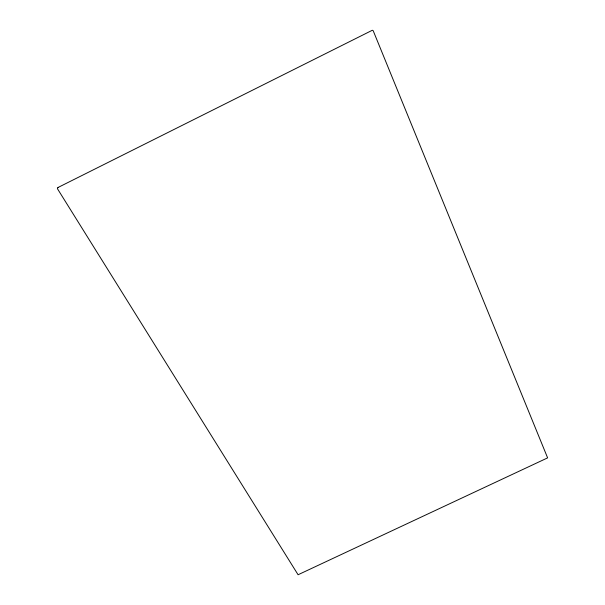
<?xml version="1.0" encoding="UTF-8"?>
<svg xmlns="http://www.w3.org/2000/svg" width="605" height="605" viewBox="0 0 605 605"><rect width="100%" height="100%" fill="white"/><g stroke="black" fill="none" stroke-linecap="round" stroke-linejoin="round"><path stroke-width="0.91" d="M57.936 187.527L57.384 188.631L298.084 574.75L547.616 457.872L373.172 30.681L372.34 30.25L57.936 187.527"/></g></svg>
